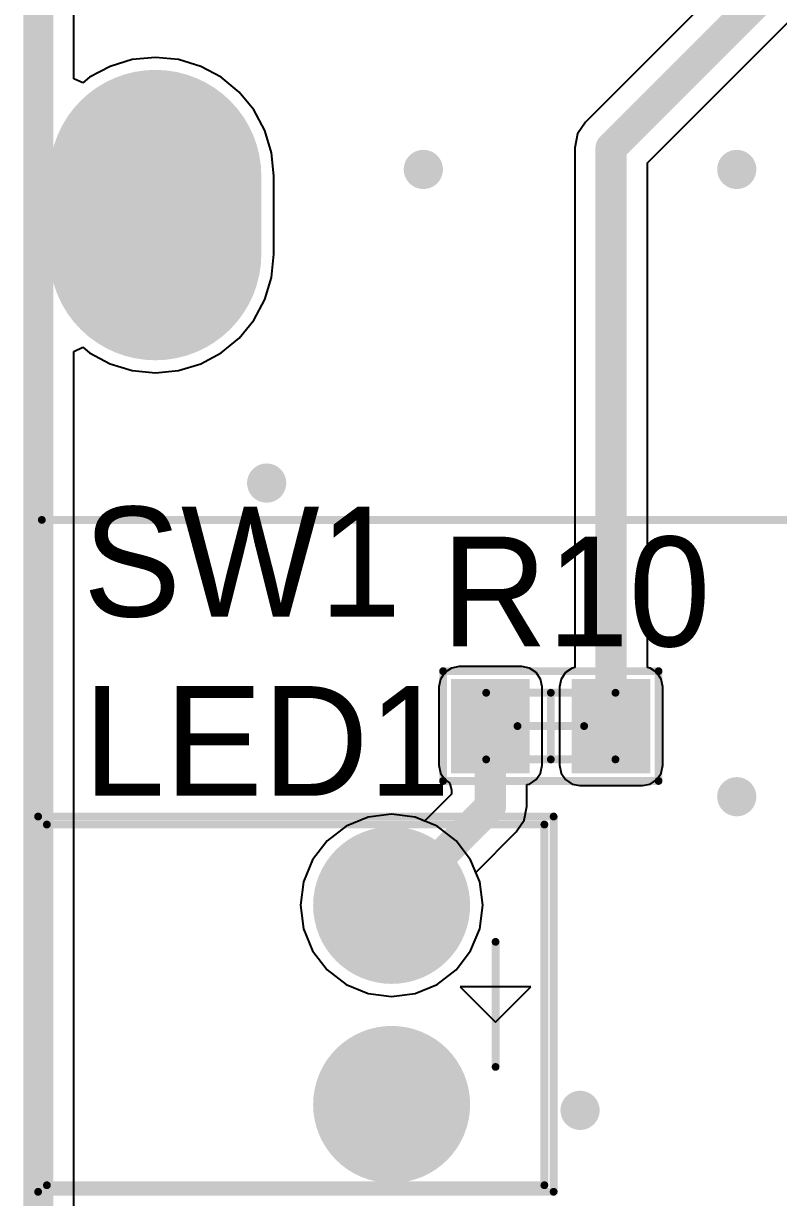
# Model space of a CAD drawing. Header units: millimetres. Extents: x 56 to 179, y 42 to 122.
# Drawn here: x 56.9 to 66.53, y 90.89 to 105.86 of the extents above; entities that cross this region are included whole.
import ezdxf

# ---------------------------------------------------------------- set-up
doc = ezdxf.new("R2010")
doc.units = ezdxf.units.MM
for name, color, linetype in [('BottomLayer', 5, 'Continuous'), ('BottomSolder', 6, 'Continuous'), ('KeepOutLayer', 6, 'Continuous'), ('Mechanical13', 56, 'Continuous'), ('Mechanical15', 56, 'Continuous'), ('Mechanical29', 56, 'Continuous'), ('MultiLayer', 9, 'Continuous'), ('PadHoleLayer', 156, 'Continuous'), ('TopLayer', 1, 'Continuous'), ('TopOverlay', 2, 'Continuous'), ('TopPaste', 8, 'Continuous'), ('TopSolder', 216, 'Continuous'), ('ViaHoleLayer', 16, 'Continuous')]:
    doc.layers.add(name, color=color, linetype=linetype)

# ---------------------------------------------------------------- blocks, each defined once
blk = doc.blocks.new('SWITCH_TOGGLE_DPDT_6A_125V_27')
at = {"layer": 'BottomLayer', "const_width": 2.5}
for points in [[(-10, 3), (-10, 2)], [(-10, -2), (-10, -3)]]:
    blk.add_lwpolyline(points, dxfattribs=at)
at = {"layer": 'BottomLayer'}
for points, const_width in [([(-10.625, 3, 1), (-9.375, 3, 1)], 1.25), ([(1.931, 2.3, 1), (3.431, 2.3, 1)], 1.5), ([(5.76, 2.3, 1), (7.26, 2.3, 1)], 1.5), ([(9.25, 2.3, 1), (10.75, 2.3, 1)], 1.5), ([(-10.625, 2, 1), (-9.375, 2, 1)], 1.25), ([(-10.625, -2, 1), (-9.375, -2, 1)], 1.25), ([(1.95, -2.5, 1), (3.45, -2.5, 1)], 1.5), ([(5.76, -2.5, 1), (7.26, -2.5, 1)], 1.5), ([(9.25, -2.5, 1), (10.75, -2.5, 1)], 1.5), ([(-10.625, -3, 1), (-9.375, -3, 1)], 1.25)]:
    blk.add_lwpolyline(points, format="xyb", close=True, dxfattribs=dict(at, const_width=const_width))
at = {"layer": 'BottomSolder', "const_width": 2.703}
for points in [[(-10, 3), (-10, 2)], [(-10, -2), (-10, -3)]]:
    blk.add_lwpolyline(points, dxfattribs=at)
at = {"layer": 'BottomSolder'}
for points, const_width in [([(-10.676, 3, 1), (-9.324, 3, 1)], 1.352), ([(1.88, 2.3, 1), (3.481, 2.3, 1)], 1.602), ([(5.709, 2.3, 1), (7.311, 2.3, 1)], 1.602), ([(9.199, 2.3, 1), (10.801, 2.3, 1)], 1.602), ([(-10.676, 2, 1), (-9.324, 2, 1)], 1.352), ([(-10.676, -2, 1), (-9.324, -2, 1)], 1.352), ([(1.899, -2.5, 1), (3.501, -2.5, 1)], 1.602), ([(5.709, -2.5, 1), (7.311, -2.5, 1)], 1.602), ([(9.199, -2.5, 1), (10.801, -2.5, 1)], 1.602), ([(-10.676, -3, 1), (-9.324, -3, 1)], 1.352)]:
    blk.add_lwpolyline(points, format="xyb", close=True, dxfattribs=dict(at, const_width=const_width))
at = {"layer": 'MultiLayer', "const_width": 2.5}
for points in [[(-10, 3), (-10, 2)], [(-10, -2), (-10, -3)]]:
    blk.add_lwpolyline(points, dxfattribs=at)
at = {"layer": 'MultiLayer'}
for points, const_width in [([(-10.625, 3, 1), (-9.375, 3, 1)], 1.25), ([(1.931, 2.3, 1), (3.431, 2.3, 1)], 1.5), ([(5.76, 2.3, 1), (7.26, 2.3, 1)], 1.5), ([(9.25, 2.3, 1), (10.75, 2.3, 1)], 1.5), ([(-10.625, 2, 1), (-9.375, 2, 1)], 1.25), ([(-10.625, -2, 1), (-9.375, -2, 1)], 1.25), ([(1.95, -2.5, 1), (3.45, -2.5, 1)], 1.5), ([(5.76, -2.5, 1), (7.26, -2.5, 1)], 1.5), ([(9.25, -2.5, 1), (10.75, -2.5, 1)], 1.5), ([(-10.625, -3, 1), (-9.375, -3, 1)], 1.25)]:
    blk.add_lwpolyline(points, format="xyb", close=True, dxfattribs=dict(at, const_width=const_width))
at = {"layer": 'PadHoleLayer'}
for points, const_width in [([(-10.425, 2.5, 1), (-9.575, 2.5, 1)], 0.85), ([(2.231, 2.3, 1), (3.131, 2.3, 1)], 0.9), ([(6.06, 2.3, 1), (6.96, 2.3, 1)], 0.9), ([(9.55, 2.3, 1), (10.45, 2.3, 1)], 0.9), ([(2.25, -2.5, 1), (3.15, -2.5, 1)], 0.9), ([(6.06, -2.5, 1), (6.96, -2.5, 1)], 0.9), ([(9.55, -2.5, 1), (10.45, -2.5, 1)], 0.9), ([(-10.425, -2.5, 1), (-9.575, -2.5, 1)], 0.85)]:
    blk.add_lwpolyline(points, format="xyb", close=True, dxfattribs=dict(at, const_width=const_width))
at = {"layer": 'TopLayer', "const_width": 2.5}
for points in [[(-10, 3), (-10, 2)], [(-10, -2), (-10, -3)]]:
    blk.add_lwpolyline(points, dxfattribs=at)
at = {"layer": 'TopLayer'}
for points, const_width in [([(-10.625, 3, 1), (-9.375, 3, 1)], 1.25), ([(1.931, 2.3, 1), (3.431, 2.3, 1)], 1.5), ([(5.76, 2.3, 1), (7.26, 2.3, 1)], 1.5), ([(9.25, 2.3, 1), (10.75, 2.3, 1)], 1.5), ([(-10.625, 2, 1), (-9.375, 2, 1)], 1.25), ([(-10.625, -2, 1), (-9.375, -2, 1)], 1.25), ([(1.95, -2.5, 1), (3.45, -2.5, 1)], 1.5), ([(5.76, -2.5, 1), (7.26, -2.5, 1)], 1.5), ([(9.25, -2.5, 1), (10.75, -2.5, 1)], 1.5), ([(-10.625, -3, 1), (-9.375, -3, 1)], 1.25)]:
    blk.add_lwpolyline(points, format="xyb", close=True, dxfattribs=dict(at, const_width=const_width))
at = {"layer": 'TopOverlay', "const_width": 0.1}
for points in [[(-11.45, 6.307), (11.881, 6.307)], [(-11.45, -6.388), (-11.45, 6.307)], [(11.881, -6.388), (11.881, 6.307)], [(-11.45, -6.388), (11.881, -6.388)]]:
    blk.add_lwpolyline(points, dxfattribs=at)
at = {"layer": 'TopOverlay', "const_width": 0.05}
for points in [[(-11.475, 6.307, 1), (-11.425, 6.307, 1)], [(-11.475, 6.307, 1), (-11.425, 6.307, 1)], [(11.856, 6.307, 1), (11.906, 6.307, 1)], [(11.856, 6.307, 1), (11.906, 6.307, 1)], [(-11.475, -6.388, 1), (-11.425, -6.388, 1)], [(-11.475, -6.388, 1), (-11.425, -6.388, 1)], [(11.856, -6.388, 1), (11.906, -6.388, 1)], [(11.856, -6.388, 1), (11.906, -6.388, 1)]]:
    blk.add_lwpolyline(points, format="xyb", close=True, dxfattribs=at)
at = {"layer": 'TopSolder', "const_width": 2.703}
for points in [[(-10, 3), (-10, 2)], [(-10, -2), (-10, -3)]]:
    blk.add_lwpolyline(points, dxfattribs=at)
at = {"layer": 'TopSolder'}
for points, const_width in [([(-10.676, 3, 1), (-9.324, 3, 1)], 1.352), ([(1.88, 2.3, 1), (3.481, 2.3, 1)], 1.602), ([(5.709, 2.3, 1), (7.311, 2.3, 1)], 1.602), ([(9.199, 2.3, 1), (10.801, 2.3, 1)], 1.602), ([(-10.676, 2, 1), (-9.324, 2, 1)], 1.352), ([(-10.676, -2, 1), (-9.324, -2, 1)], 1.352), ([(1.899, -2.5, 1), (3.501, -2.5, 1)], 1.602), ([(5.709, -2.5, 1), (7.311, -2.5, 1)], 1.602), ([(9.199, -2.5, 1), (10.801, -2.5, 1)], 1.602), ([(-10.676, -3, 1), (-9.324, -3, 1)], 1.352)]:
    blk.add_lwpolyline(points, format="xyb", close=True, dxfattribs=dict(at, const_width=const_width))
blk = doc.blocks.new('LED_INDIC_29')
at = {"layer": 'BottomLayer', "const_width": 0.9}
for points in [[(-1.72, 0, 1), (-0.82, 0, 1)], [(0.82, 0, 1), (1.72, 0, 1)]]:
    blk.add_lwpolyline(points, format="xyb", close=True, dxfattribs=at)
at = {"layer": 'BottomSolder', "const_width": 1.002}
for points in [[(-1.771, 0, 1), (-0.769, 0, 1)], [(0.769, 0, 1), (1.771, 0, 1)]]:
    blk.add_lwpolyline(points, format="xyb", close=True, dxfattribs=at)
at = {"layer": 'Mechanical13', "const_width": 0.1}
for points in [[(-2.3, -4.4), (-2.3, 1.95)], [(2.3, 1.95), (-2.3, 1.95)], [(2.3, -4.4), (2.3, 1.95)], [(2.3, -4.4), (-2.3, -4.4)]]:
    blk.add_lwpolyline(points, dxfattribs=at)
at = {"layer": 'Mechanical13', "const_width": 0.05}
for points in [[(-2.325, 1.95, 1), (-2.275, 1.95, 1)], [(-2.325, 1.95, 1), (-2.275, 1.95, 1)], [(2.275, 1.95, 1), (2.325, 1.95, 1)], [(2.275, 1.95, 1), (2.325, 1.95, 1)], [(-2.325, -4.4, 1), (-2.275, -4.4, 1)], [(-2.325, -4.4, 1), (-2.275, -4.4, 1)], [(2.275, -4.4, 1), (2.325, -4.4, 1)], [(2.275, -4.4, 1), (2.325, -4.4, 1)]]:
    blk.add_lwpolyline(points, format="xyb", close=True, dxfattribs=at)
at = {"layer": 'MultiLayer', "const_width": 0.9}
for points in [[(-1.72, 0, 1), (-0.82, 0, 1)], [(0.82, 0, 1), (1.72, 0, 1)]]:
    blk.add_lwpolyline(points, format="xyb", close=True, dxfattribs=at)
at = {"layer": 'PadHoleLayer', "const_width": 0.55}
for points in [[(-1.545, 0, 1), (-0.995, 0, 1)], [(0.995, 0, 1), (1.545, 0, 1)]]:
    blk.add_lwpolyline(points, format="xyb", close=True, dxfattribs=at)
at = {"layer": 'TopLayer', "const_width": 0.9}
for points in [[(-1.72, 0, 1), (-0.82, 0, 1)], [(0.82, 0, 1), (1.72, 0, 1)]]:
    blk.add_lwpolyline(points, format="xyb", close=True, dxfattribs=at)
at = {"layer": 'TopOverlay'}
for p, q in [((0.219, 1.327), (-0.231, 1.777)), ((-0.231, 1.777), (-0.231, 0.877)), ((-0.231, 0.877), (0.219, 1.327)), ((-0.231, 0.877), (-0.231, 0.877))]:
    blk.add_line(p, q, dxfattribs=at)
at = {"layer": 'TopOverlay', "const_width": 0.1}
for points in [[(2.384, 2.068), (-2.402, 2.068)], [(-2.402, -4.512), (-2.402, 2.068)], [(2.384, -4.512), (2.384, 2.068)], [(0.791, 1.327), (-0.804, 1.327)], [(2.384, -4.512), (-2.402, -4.512)]]:
    blk.add_lwpolyline(points, dxfattribs=at)
at = {"layer": 'TopOverlay', "const_width": 0.05}
for points in [[(-2.427, 2.068, 1), (-2.377, 2.068, 1)], [(-2.427, 2.068, 1), (-2.377, 2.068, 1)], [(2.359, 2.068, 1), (2.409, 2.068, 1)], [(2.359, 2.068, 1), (2.409, 2.068, 1)], [(-0.829, 1.327, 1), (-0.779, 1.327, 1)], [(0.767, 1.327, 1), (0.816, 1.327, 1)], [(-2.427, -4.512, 1), (-2.377, -4.512, 1)], [(-2.427, -4.512, 1), (-2.377, -4.512, 1)], [(2.359, -4.512, 1), (2.409, -4.512, 1)], [(2.359, -4.512, 1), (2.409, -4.512, 1)]]:
    blk.add_lwpolyline(points, format="xyb", close=True, dxfattribs=at)
at = {"layer": 'TopSolder', "const_width": 1.002}
for points in [[(-1.771, 0, 1), (-0.769, 0, 1)], [(0.769, 0, 1), (1.771, 0, 1)]]:
    blk.add_lwpolyline(points, format="xyb", close=True, dxfattribs=at)
blk = doc.blocks.new('CC0603_30')
at = {"layer": 'Mechanical13', "const_width": 0.1}
for points in [[(-0.825, -0.425), (-0.825, 0.425)], [(-0.825, 0.425), (0.825, 0.425)], [(0.825, -0.425), (0.825, 0.425)], [(-0.825, -0.425), (0.825, -0.425)]]:
    blk.add_lwpolyline(points, dxfattribs=at)
at = {"layer": 'Mechanical13', "const_width": 0.05}
for points in [[(-0.85, 0.425, 1), (-0.8, 0.425, 1)], [(-0.85, 0.425, 1), (-0.8, 0.425, 1)], [(0.8, 0.425, 1), (0.85, 0.425, 1)], [(0.8, 0.425, 1), (0.85, 0.425, 1)], [(-0.85, -0.425, 1), (-0.8, -0.425, 1)], [(-0.85, -0.425, 1), (-0.8, -0.425, 1)], [(0.8, -0.425, 1), (0.85, -0.425, 1)], [(0.8, -0.425, 1), (0.85, -0.425, 1)]]:
    blk.add_lwpolyline(points, format="xyb", close=True, dxfattribs=at)
at = {"layer": 'Mechanical15', "const_width": 0.1}
for points in [[(0, -0.425), (0, 0.425)], [(-0.425, 0), (0.425, 0)]]:
    blk.add_lwpolyline(points, dxfattribs=at)
at = {"layer": 'Mechanical15', "const_width": 0.05}
for points in [[(-0.025, 0.425, 1), (0.025, 0.425, 1)], [(-0.45, 0, 1), (-0.4, 0, 1)], [(0.4, 0, 1), (0.45, 0, 1)], [(-0.025, -0.425, 1), (0.025, -0.425, 1)]]:
    blk.add_lwpolyline(points, format="xyb", close=True, dxfattribs=at)
at = {"layer": 'TopLayer'}
for points in [[(-1.17, -0.5), (-0.37, -0.5), (-1.17, 0.5), (-0.37, 0.5)], [(0.37, -0.5), (1.17, -0.5), (0.37, 0.5), (1.17, 0.5)]]:
    blk.add_solid(points, dxfattribs=at)
at = {"layer": 'TopOverlay', "const_width": 0.1}
for points in [[(-1.375, -0.7), (-1.375, 0.7)], [(-1.375, 0.7), (1.375, 0.7)], [(1.375, -0.7), (1.375, 0.7)], [(-1.375, -0.7), (1.375, -0.7)]]:
    blk.add_lwpolyline(points, dxfattribs=at)
at = {"layer": 'TopOverlay', "const_width": 0.05}
for points in [[(-1.4, 0.7, 1), (-1.35, 0.7, 1)], [(-1.4, 0.7, 1), (-1.35, 0.7, 1)], [(1.35, 0.7, 1), (1.4, 0.7, 1)], [(1.35, 0.7, 1), (1.4, 0.7, 1)], [(-1.4, -0.7, 1), (-1.35, -0.7, 1)], [(-1.4, -0.7, 1), (-1.35, -0.7, 1)], [(1.35, -0.7, 1), (1.4, -0.7, 1)], [(1.35, -0.7, 1), (1.4, -0.7, 1)]]:
    blk.add_lwpolyline(points, format="xyb", close=True, dxfattribs=at)
at = {"layer": 'TopPaste'}
for points in [[(-1.17, -0.5), (-0.37, -0.5), (-1.17, 0.5), (-0.37, 0.5)], [(0.37, -0.5), (1.17, -0.5), (0.37, 0.5), (1.17, 0.5)]]:
    blk.add_solid(points, dxfattribs=at)
at = {"layer": 'TopSolder'}
for points in [[(-1.272, -0.602), (-0.268, -0.602), (-1.272, 0.602), (-0.268, 0.602)], [(0.268, -0.602), (1.272, -0.602), (0.268, 0.602), (1.272, 0.602)]]:
    blk.add_solid(points, dxfattribs=at)

msp = doc.modelspace()

# ---------------------------------------------------------------- linework, layer by layer
at = {"layer": 'BottomLayer'}
for p, q in [((57.538, 105.157), (57.538, 106.679)), ((58.58, 105.429), (58.285, 105.4)), ((58.875, 105.4), (58.58, 105.429)), ((58.002, 105.314), (57.74, 105.175)), ((58.285, 105.4), (58.002, 105.314)), ((59.158, 105.314), (58.875, 105.4)), ((59.42, 105.175), (59.158, 105.314)), ((57.653, 105.103), (57.538, 105.157)), ((57.74, 105.175), (57.653, 105.103)), ((59.649, 104.987), (59.42, 105.175)), ((59.837, 104.758), (59.649, 104.987)), ((59.976, 104.496), (59.837, 104.758)), ((60.062, 104.213), (59.976, 104.496)), ((60.091, 103.918), (60.062, 104.213)), ((60.091, 102.918), (60.091, 103.918)), ((60.062, 102.623), (60.091, 102.918)), ((59.976, 102.34), (60.062, 102.623)), ((59.837, 102.078), (59.976, 102.34)), ((59.649, 101.849), (59.837, 102.078)), ((59.42, 101.661), (59.649, 101.849)), ((57.538, 101.679), (57.653, 101.733)), ((57.538, 42.425), (57.538, 101.679)), ((57.653, 101.733), (57.74, 101.661)), ((57.74, 101.661), (58.002, 101.522)), ((58.002, 101.522), (58.285, 101.436)), ((58.875, 101.436), (59.158, 101.522)), ((59.158, 101.522), (59.42, 101.661)), ((58.285, 101.436), (58.58, 101.407)), ((58.58, 101.407), (58.875, 101.436)), ((61.294, 95.739), (61.013, 95.623)), ((61.595, 95.779), (61.294, 95.739)), ((61.896, 95.739), (61.595, 95.779)), ((62.177, 95.623), (61.896, 95.739)), ((61.013, 95.623), (60.772, 95.438)), ((62.418, 95.438), (62.177, 95.623)), ((60.772, 95.438), (60.587, 95.197)), ((62.603, 95.197), (62.418, 95.438)), ((60.587, 95.197), (60.471, 94.916)), ((62.719, 94.916), (62.603, 95.197)), ((60.471, 94.916), (60.431, 94.615)), ((62.759, 94.615), (62.719, 94.916)), ((60.431, 94.615), (60.471, 94.314)), ((62.719, 94.314), (62.759, 94.615)), ((60.471, 94.314), (60.587, 94.033)), ((62.603, 94.033), (62.719, 94.314)), ((60.587, 94.033), (60.772, 93.792)), ((62.418, 93.792), (62.603, 94.033)), ((60.772, 93.792), (61.013, 93.607)), ((62.177, 93.607), (62.418, 93.792)), ((61.013, 93.607), (61.294, 93.491)), ((61.896, 93.491), (62.177, 93.607)), ((61.294, 93.491), (61.595, 93.451)), ((61.595, 93.451), (61.896, 93.491))]:
    msp.add_line(p, q, dxfattribs=at)
at = {"layer": 'BottomLayer', "const_width": 0.25}
for points in [[(61.875, 104, 1), (62.125, 104, 1)], [(65.875, 104, 1), (66.125, 104, 1)], [(59.875, 100, 1), (60.125, 100, 1)], [(65.875, 96, 1), (66.125, 96, 1)], [(63.875, 92, 1), (64.125, 92, 1)]]:
    msp.add_lwpolyline(points, format="xyb", close=True, dxfattribs=at)
at = {"layer": 'KeepOutLayer', "const_width": 0.254}
msp.add_lwpolyline([(57.15, 42.164), (57.15, 121.92)], dxfattribs=at)
at = {"layer": 'Mechanical29', "const_width": 0.254}
msp.add_lwpolyline([(57.023, 42.037), (57.023, 114.3)], dxfattribs=at)
at = {"layer": 'MultiLayer', "const_width": 0.25}
for points in [[(61.875, 104, 1), (62.125, 104, 1)], [(65.875, 104, 1), (66.125, 104, 1)], [(59.875, 100, 1), (60.125, 100, 1)], [(65.875, 96, 1), (66.125, 96, 1)], [(63.875, 92, 1), (64.125, 92, 1)]]:
    msp.add_lwpolyline(points, format="xyb", close=True, dxfattribs=at)
at = {"layer": 'TopLayer'}
for p, q in [((68.013, 108.545), (64.07, 104.602)), ((64.86, 104.083), (68.532, 107.755)), ((57.538, 105.157), (57.538, 106.679)), ((58.58, 105.429), (58.285, 105.4)), ((58.875, 105.4), (58.58, 105.429)), ((58.002, 105.314), (57.74, 105.175)), ((58.285, 105.4), (58.002, 105.314)), ((59.158, 105.314), (58.875, 105.4)), ((59.42, 105.175), (59.158, 105.314)), ((57.653, 105.103), (57.538, 105.157)), ((57.74, 105.175), (57.653, 105.103)), ((59.649, 104.987), (59.42, 105.175)), ((59.837, 104.758), (59.649, 104.987)), ((59.976, 104.496), (59.837, 104.758)), ((64.07, 104.602), (63.969, 104.452)), ((60.062, 104.213), (59.976, 104.496)), ((63.969, 104.452), (63.934, 104.275)), ((60.091, 103.918), (60.062, 104.213)), ((63.934, 104.275), (63.934, 104.275)), ((63.934, 104.275), (63.934, 97.647)), ((64.86, 97.647), (64.86, 104.083)), ((60.091, 102.918), (60.091, 103.918)), ((60.062, 102.623), (60.091, 102.918)), ((59.976, 102.34), (60.062, 102.623)), ((59.837, 102.078), (59.976, 102.34)), ((59.649, 101.849), (59.837, 102.078)), ((59.42, 101.661), (59.649, 101.849)), ((57.538, 101.679), (57.653, 101.733)), ((57.538, 42.425), (57.538, 101.679)), ((57.653, 101.733), (57.74, 101.661)), ((57.74, 101.661), (58.002, 101.522)), ((58.002, 101.522), (58.285, 101.436)), ((58.875, 101.436), (59.158, 101.522)), ((59.158, 101.522), (59.42, 101.661)), ((58.285, 101.436), (58.58, 101.407)), ((58.58, 101.407), (58.875, 101.436)), ((62.358, 97.64), (62.274, 97.584)), ((62.457, 97.66), (62.358, 97.64)), ((63.257, 97.66), (62.457, 97.66)), ((63.356, 97.64), (63.257, 97.66)), ((63.44, 97.584), (63.356, 97.64)), ((63.898, 97.64), (63.814, 97.584)), ((63.934, 97.647), (63.898, 97.64)), ((64.896, 97.64), (64.86, 97.647)), ((64.98, 97.584), (64.896, 97.64)), ((62.218, 97.5), (62.198, 97.401)), ((62.274, 97.584), (62.218, 97.5)), ((63.496, 97.5), (63.44, 97.584)), ((63.516, 97.401), (63.496, 97.5)), ((63.758, 97.5), (63.738, 97.401)), ((63.814, 97.584), (63.758, 97.5)), ((65.036, 97.5), (64.98, 97.584)), ((65.056, 97.401), (65.036, 97.5)), ((62.198, 97.401), (62.198, 96.401)), ((63.516, 96.401), (63.516, 97.401)), ((63.738, 97.401), (63.738, 96.401)), ((65.056, 96.401), (65.056, 97.401)), ((62.198, 96.401), (62.218, 96.302)), ((62.218, 96.302), (62.274, 96.218)), ((63.44, 96.218), (63.496, 96.302)), ((63.496, 96.302), (63.516, 96.401)), ((63.738, 96.401), (63.758, 96.302)), ((63.758, 96.302), (63.814, 96.218)), ((64.98, 96.218), (65.036, 96.302)), ((65.036, 96.302), (65.056, 96.401)), ((62.274, 96.218), (62.34, 96.173)), ((62.34, 96.173), (62.358, 96.083)), ((63.32, 96.155), (63.356, 96.162)), ((63.32, 95.877), (63.32, 96.155)), ((63.356, 96.162), (63.44, 96.218)), ((63.814, 96.218), (63.898, 96.162)), ((63.898, 96.162), (63.997, 96.142)), ((63.997, 96.142), (64.797, 96.142)), ((64.797, 96.142), (64.896, 96.162)), ((64.896, 96.162), (64.98, 96.218)), ((62.358, 96.032), (62.015, 95.69)), ((62.358, 96.083), (62.358, 96.032)), ((63.285, 95.7), (63.32, 95.877)), ((63.32, 95.877), (63.32, 95.877)), ((61.294, 95.739), (61.013, 95.623)), ((61.595, 95.779), (61.294, 95.739)), ((61.896, 95.739), (61.595, 95.779)), ((62.015, 95.69), (61.896, 95.739)), ((63.184, 95.55), (63.285, 95.7)), ((61.013, 95.623), (60.772, 95.438)), ((62.67, 95.035), (63.184, 95.55)), ((60.772, 95.438), (60.587, 95.197)), ((60.587, 95.197), (60.471, 94.916)), ((62.719, 94.916), (62.67, 95.035)), ((60.471, 94.916), (60.431, 94.615)), ((62.759, 94.615), (62.719, 94.916)), ((60.431, 94.615), (60.471, 94.314)), ((62.719, 94.314), (62.759, 94.615)), ((60.471, 94.314), (60.587, 94.033)), ((62.603, 94.033), (62.719, 94.314)), ((60.587, 94.033), (60.772, 93.792)), ((62.418, 93.792), (62.603, 94.033)), ((60.772, 93.792), (61.013, 93.607)), ((62.177, 93.607), (62.418, 93.792)), ((61.013, 93.607), (61.294, 93.491)), ((61.896, 93.491), (62.177, 93.607)), ((61.294, 93.491), (61.595, 93.451)), ((61.595, 93.451), (61.896, 93.491))]:
    msp.add_line(p, q, dxfattribs=at)
at = {"layer": 'TopLayer', "const_width": 0.4}
for points in [[(64.397, 104.275), (68.34, 108.218)], [(64.397, 96.901), (64.397, 104.275)], [(62.857, 95.877), (62.857, 96.901)], [(61.595, 94.615), (62.857, 95.877)]]:
    msp.add_lwpolyline(points, dxfattribs=at)
at = {"layer": 'TopLayer'}
for points, const_width in [([(64.297, 104.275, 1), (64.497, 104.275, 1)], 0.2), ([(64.297, 104.275, 1), (64.497, 104.275, 1)], 0.2), ([(61.875, 104, 1), (62.125, 104, 1)], 0.25), ([(65.875, 104, 1), (66.125, 104, 1)], 0.25), ([(59.875, 100, 1), (60.125, 100, 1)], 0.25), ([(62.757, 96.901, 1), (62.957, 96.901, 1)], 0.2), ([(64.297, 96.901, 1), (64.497, 96.901, 1)], 0.2), ([(65.875, 96, 1), (66.125, 96, 1)], 0.25), ([(62.757, 95.877, 1), (62.957, 95.877, 1)], 0.2), ([(62.757, 95.877, 1), (62.957, 95.877, 1)], 0.2), ([(61.495, 94.615, 1), (61.695, 94.615, 1)], 0.2), ([(63.875, 92, 1), (64.125, 92, 1)], 0.25)]:
    msp.add_lwpolyline(points, format="xyb", close=True, dxfattribs=dict(at, const_width=const_width))
at = {"layer": 'ViaHoleLayer', "const_width": 0.15}
for points in [[(61.925, 104, 1), (62.075, 104, 1)], [(65.925, 104, 1), (66.075, 104, 1)], [(59.925, 100, 1), (60.075, 100, 1)], [(65.925, 96, 1), (66.075, 96, 1)], [(63.925, 92, 1), (64.075, 92, 1)]]:
    msp.add_lwpolyline(points, format="xyb", close=True, dxfattribs=at)

# ---------------------------------------------------------------- block references
for name, p, rotation in [('SWITCH_TOGGLE_DPDT_6A_125V_27', (68.58, 105.918), 360), ('LED_INDIC_29', (61.595, 93.345), 270)]:
    msp.add_blockref(name, p, dxfattribs=dict(rotation=rotation))
msp.add_blockref('CC0603_30', (63.627, 96.901))

# ---------------------------------------------------------------- texts
at = {"layer": 'TopOverlay'}
for s, p in [('SW1', (57.658, 98.298)), ('R10', (62.23, 97.917)), ('LED1', (57.658, 96.012))]:
    msp.add_text(s, height=1.4, dxfattribs=at).set_placement(p)

doc.saveas('drawing.dxf')
